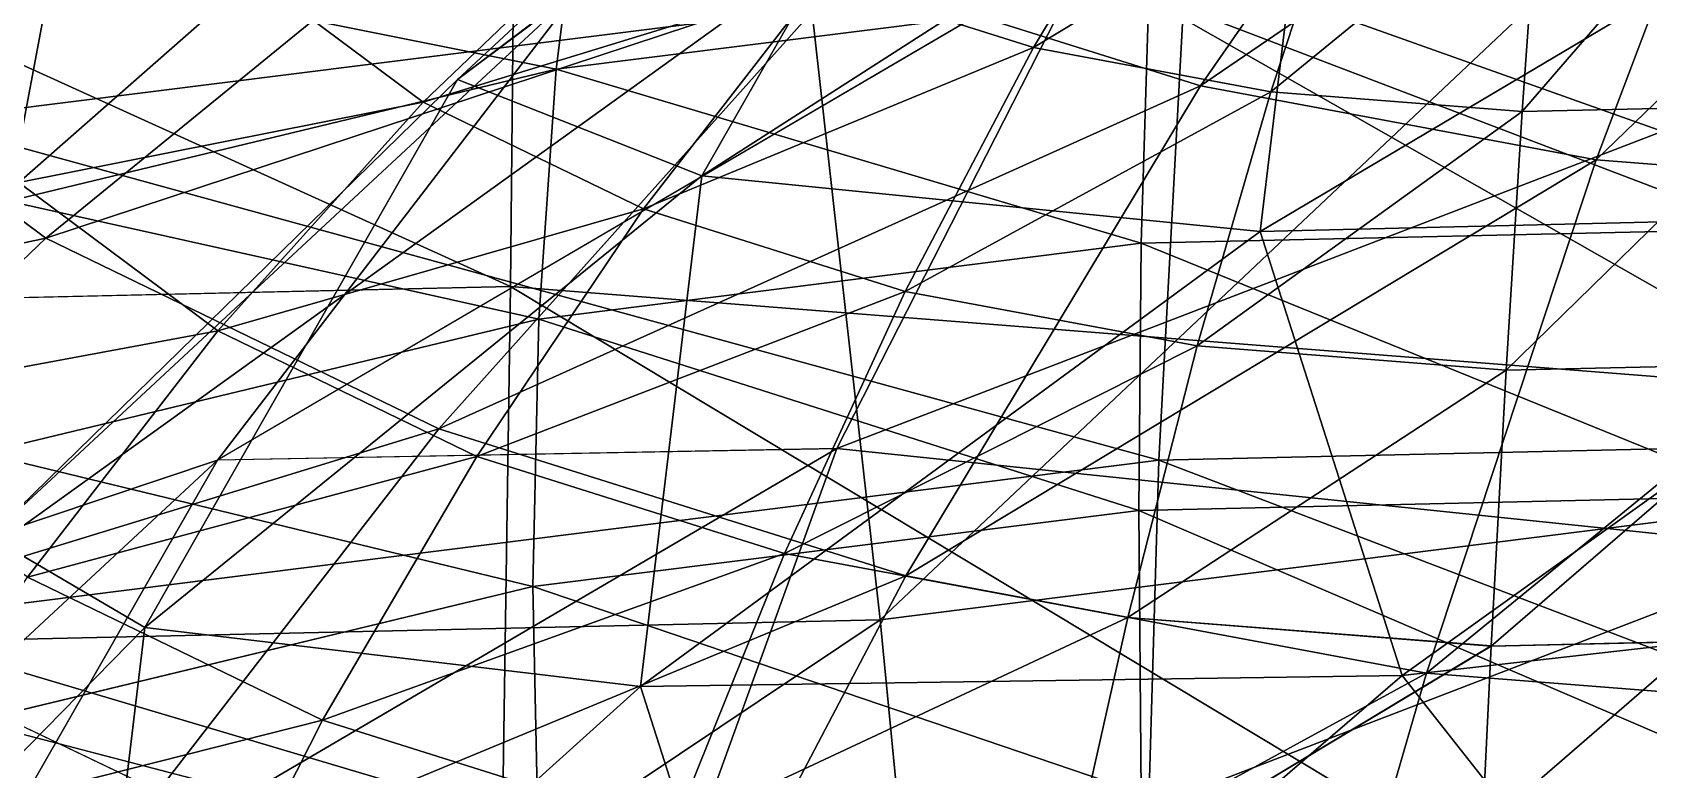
# Model space of a CAD drawing. Header units: metres. Extents: x -186 to 203, y -200 to 189.
# Drawn here: x -19.14 to 7.85, y 103.04 to 115.35 of the extents above; entities that cross this region are included whole.
import ezdxf

# ---------------------------------------------------------------- set-up
doc = ezdxf.new("R2010")
doc.units = ezdxf.units.M

msp = doc.modelspace()

# ---------------------------------------------------------------- linework, layer by layer
for points in [[(-2.9682922, 122.99414, -714.2367), (-3.2593079, 121.195404, -737.1911), (-12.042046, 114.56427, -729.6675), (-12.041945, 114.56437, -729.66736)], [(-9.98056, 116.110306, -705.22815), (-2.9682922, 122.99414, -714.2367), (-12.042046, 114.56427, -729.6675), (-12.041945, 114.56437, -729.66736)], [(-11.154339, 111.10542, -532.52716), (-11.05101, 121.924355, -536.3929), (-33.847023, 121.40815, -537.33777), (-33.846924, 121.40825, -537.33765)], [(10.99659, 109.36718, -535.709), (-11.05101, 121.924355, -536.3929), (-11.154339, 111.10542, -532.52716), (-11.154239, 111.10552, -532.52704)], [(10.99659, 109.36718, -535.709), (11.470734, 120.15701, -539.628), (-11.05101, 121.924355, -536.3929), (-11.05091, 121.92445, -536.39276)], [(-5.5595093, 116.32438, -692.10785), (5.4568157, 121.79588, -688.2949), (0.36752892, 114.458115, -695.52405), (0.3676289, 114.45821, -695.5239)], [(0.36752892, 114.458115, -695.52405), (5.4568157, 121.79588, -688.2949), (9.902028, 120.96516, -689.8155), (9.902128, 120.965256, -689.81537)], [(-11.154339, 111.10542, -532.52716), (-33.847023, 121.40815, -537.33777), (-33.575024, 110.59771, -533.4565), (-33.574924, 110.59781, -533.45636)], [(0.12422562, 116.534966, -544.72675), (-19.529358, 121.44576, -558.1106), (-20.985046, 113.87915, -549.58813), (-20.984947, 113.87925, -549.588)], [(-12.042046, 114.56427, -729.6675), (-3.2593079, 121.195404, -737.1911), (-7.959152, 112.956604, -752.27216), (-7.959052, 112.9567, -752.27203)], [(-3.2593079, 121.195404, -737.1911), (2.264862, 119.51671, -757.7629), (-7.959152, 112.956604, -752.27216), (-7.959052, 112.9567, -752.27203)], [(0.36752892, 114.458115, -695.52405), (9.902028, 120.96516, -689.8155), (6.9744015, 113.22343, -697.7841), (6.9745016, 113.223526, -697.784)], [(6.9744015, 113.22343, -697.7841), (9.902028, 120.96516, -689.8155), (14.610346, 120.59569, -690.4918), (14.610446, 120.59579, -690.4917)], [(6.9744015, 113.22343, -697.7841), (14.610346, 120.59569, -690.4918), (13.972326, 112.67428, -698.7893), (13.972426, 112.67438, -698.7892)], [(-7.959152, 112.956604, -752.27216), (2.264862, 119.51671, -757.7629), (1.3651428, 112.02612, -771.4743), (1.3652428, 112.02622, -771.4742)], [(2.264862, 119.51671, -757.7629), (12.532944, 118.650734, -774.49225), (1.3651428, 112.02612, -771.4743), (1.3652428, 112.02622, -771.4742)], [(-5.979515, 116.22071, -598.77625), (-0.18036556, 118.83154, -597.91254), (-2.4228811, 115.10082, -600.8262), (-2.4227812, 115.10092, -600.82605)], [(-2.4228811, 115.10082, -600.8262), (-0.18036556, 118.83154, -597.91254), (2.831716, 118.26865, -598.9429), (2.831816, 118.268745, -598.94275)], [(-23.961128, 115.67706, -684.7046), (-10.547691, 118.74066, -687.6849), (-18.918251, 111.91174, -691.5969), (-18.918152, 111.91184, -691.5968)], [(-18.918251, 111.91174, -691.5969), (-10.547691, 118.74066, -687.6849), (-5.5595093, 116.32438, -692.10785), (-5.559409, 116.32448, -692.1077)], [(-10.394325, 114.735435, -527.8416), (-9.915028, 118.5676, -531.3802), (-18.803383, 116.42398, -535.304), (-18.803284, 116.42408, -535.3039)], [(-0.49645042, 115.98071, -525.56213), (-9.915028, 118.5676, -531.3802), (-10.394325, 114.735435, -527.8416), (-10.394225, 114.735535, -527.8415)], [(1.3651428, 112.02612, -771.4743), (12.532944, 118.650734, -774.49225), (14.5476, 112.34182, -786.04065), (14.5477, 112.34192, -786.0405)], [(-4.982378, 105.54301, -743.50885), (-6.2118416, 116.52272, -740.35626), (8.639893, 118.391266, -736.9359), (8.639993, 118.391365, -736.9358)], [(-4.982378, 105.54301, -743.50885), (8.639893, 118.391266, -736.9359), (11.51214, 107.618225, -739.7102), (11.51224, 107.618324, -739.7101)], [(-2.4228811, 115.10082, -600.8262), (2.831716, 118.26865, -598.9429), (1.5417013, 114.359924, -602.1824), (1.5418013, 114.36002, -602.18225)], [(1.5417013, 114.359924, -602.1824), (2.831716, 118.26865, -598.9429), (6.022078, 118.01829, -599.4012), (6.022178, 118.01839, -599.40106)], [(1.5417013, 114.359924, -602.1824), (6.022078, 118.01829, -599.4012), (5.740943, 114.030396, -602.7856), (5.741043, 114.030495, -602.78546)], [(5.740943, 114.030396, -602.7856), (6.022078, 118.01829, -599.4012), (9.251303, 118.091415, -599.26733), (9.251403, 118.091515, -599.2672)], [(5.740943, 114.030396, -602.7856), (9.251303, 118.091415, -599.26733), (9.991337, 114.12665, -602.6094), (9.991437, 114.12675, -602.60925)], [(-15.4411125, 116.29487, -593.6804), (-8.9727745, 117.670654, -596.12213), (-12.614895, 114.18464, -597.54315), (-12.614795, 114.18474, -597.543)], [(-12.614895, 114.18464, -597.54315), (-8.9727745, 117.670654, -596.12213), (-5.979515, 116.22071, -598.77625), (-5.979415, 116.22081, -598.7761)], [(-18.803383, 116.42398, -535.304), (-25.247433, 117.09306, -544.2792), (-26.567894, 113.441246, -540.7639), (-26.567795, 113.441345, -540.7638)], [(22.094898, 108.71264, -535.8972), (21.923946, 117.02861, -543.8231), (0.12422562, 116.534966, -544.72675), (0.12432562, 116.535065, -544.7266)], [(-1.4459839, 116.76465, -680.71027), (-9.98056, 116.110306, -705.22815), (-16.04927, 108.20959, -696.3702), (-16.049171, 108.20969, -696.37006)], [(-5.7033234, 108.40304, -671.2407), (-1.4459839, 116.76465, -680.71027), (-16.04927, 108.20959, -696.3702), (-16.049171, 108.20969, -696.37006)], [(13.278301, 115.69484, -657.8932), (-1.4459839, 116.76465, -680.71027), (-5.7033234, 108.40304, -671.2407), (-5.703223, 108.40314, -671.2406)], [(-19.535868, 112.53076, -531.87726), (-18.803383, 116.42398, -535.304), (-26.567894, 113.441246, -540.7639), (-26.567795, 113.441345, -540.7638)], [(-22.016457, 105.15728, -744.2149), (-21.549393, 116.175415, -740.992), (-6.2118416, 116.52272, -740.35626), (-6.2117414, 116.52282, -740.35614)], [(-22.016457, 105.15728, -744.2149), (-6.2118416, 116.52272, -740.35626), (-4.982378, 105.54301, -743.50885), (-4.982278, 105.543106, -743.5087)], [(-0.3257866, 108.204926, -536.82654), (0.12422562, 116.534966, -544.72675), (-20.985046, 113.87915, -549.58813), (-20.984947, 113.87925, -549.588)], [(-10.394325, 114.735435, -527.8416), (-18.803383, 116.42398, -535.304), (-19.535868, 112.53076, -531.87726), (-19.535769, 112.53086, -531.87714)], [(22.094898, 108.71264, -535.8972), (0.12422562, 116.534966, -544.72675), (-0.3257866, 108.204926, -536.82654), (-0.3256866, 108.205025, -536.8264)], [(-21.539509, 115.60252, -588.99725), (-15.4411125, 116.29487, -593.6804), (-19.365501, 112.84484, -594.04517), (-19.365402, 112.84494, -594.04504)], [(-9.98056, 116.110306, -705.22815), (-12.042046, 114.56427, -729.6675), (-19.858612, 106.93323, -722.0267), (-19.858513, 106.93333, -722.02655)], [(-16.04927, 108.20959, -696.3702), (-9.98056, 116.110306, -705.22815), (-19.858612, 106.93323, -722.0267), (-19.858513, 106.93333, -722.02655)], [(-19.365501, 112.84484, -594.04517), (-15.4411125, 116.29487, -593.6804), (-12.614895, 114.18464, -597.54315), (-12.614795, 114.18474, -597.543)], [(-18.918251, 111.91174, -691.5969), (-5.5595093, 116.32438, -692.10785), (-12.352665, 108.73137, -697.4186), (-12.352565, 108.73147, -697.41846)], [(-12.614895, 114.18464, -597.54315), (-5.979515, 116.22071, -598.77625), (-8.935291, 112.40224, -600.80585), (-8.935191, 112.402336, -600.8057)], [(-12.352665, 108.73137, -697.4186), (-5.5595093, 116.32438, -692.10785), (0.36752892, 114.458115, -695.52405), (0.3676289, 114.45821, -695.5239)], [(-8.935291, 112.40224, -600.80585), (-5.979515, 116.22071, -598.77625), (-2.4228811, 115.10082, -600.8262), (-2.4227812, 115.10092, -600.82605)], [(9.772276, 112.06419, -521.94025), (9.725168, 116.21217, -525.1385), (-0.49645042, 115.98071, -525.56213), (-0.49635044, 115.98081, -525.562)], [(-0.6204529, 111.82886, -522.37103), (-0.49645042, 115.98071, -525.56213), (-10.394325, 114.735435, -527.8416), (-10.394225, 114.735535, -527.8415)], [(9.772276, 112.06419, -521.94025), (-0.49645042, 115.98071, -525.56213), (-0.6204529, 111.82886, -522.37103), (-0.62035286, 111.82896, -522.3709)], [(-33.106277, 108.89402, -686.2411), (-23.961128, 115.67706, -684.7046), (-18.918251, 111.91174, -691.5969), (-18.918152, 111.91184, -691.5968)], [(10.697075, 106.700195, -648.3986), (13.278301, 115.69484, -657.8932), (-5.7033234, 108.40304, -671.2407), (-5.703223, 108.40314, -671.2406)], [(-8.935291, 112.40224, -600.80585), (-2.4228811, 115.10082, -600.8262), (-4.5631313, 111.02556, -603.3258), (-4.563031, 111.02566, -603.3257)], [(-4.5631313, 111.02556, -603.3258), (-2.4228811, 115.10082, -600.8262), (1.5417013, 114.359924, -602.1824), (1.5418013, 114.36002, -602.18225)], [(-10.684017, 110.56273, -524.68866), (-10.394325, 114.735435, -527.8416), (-19.535868, 112.53076, -531.87726), (-19.535769, 112.53086, -531.87714)], [(-0.6204529, 111.82886, -522.37103), (-10.394325, 114.735435, -527.8416), (-10.684017, 110.56273, -524.68866), (-10.683917, 110.56283, -524.68854)], [(-19.858612, 106.93323, -722.0267), (-12.042046, 114.56427, -729.6675), (-17.261757, 105.41417, -746.4166), (-17.261658, 105.41427, -746.4165)], [(-12.042046, 114.56427, -729.6675), (-7.959152, 112.956604, -752.27216), (-17.261757, 105.41417, -746.4166), (-17.261658, 105.41427, -746.4165)], [(-12.352665, 108.73137, -697.4186), (0.36752892, 114.458115, -695.52405), (-4.5513363, 106.27494, -701.91504), (-4.551236, 106.27504, -701.9149)], [(-4.5513363, 106.27494, -701.91504), (0.36752892, 114.458115, -695.52405), (6.9744015, 113.22343, -697.7841), (6.9745016, 113.223526, -697.784)], [(-4.5631313, 111.02556, -603.3258), (1.5417013, 114.359924, -602.1824), (0.3105154, 110.11478, -604.993), (0.3106154, 110.114876, -604.99286)], [(0.3105154, 110.11478, -604.993), (1.5417013, 114.359924, -602.1824), (5.740943, 114.030396, -602.7856), (5.741043, 114.030495, -602.78546)], [(-19.365501, 112.84484, -594.04517), (-12.614895, 114.18464, -597.54315), (-16.043083, 110.36412, -598.58606), (-16.042984, 110.36422, -598.58594)], [(-16.043083, 110.36412, -598.58606), (-12.614895, 114.18464, -597.54315), (-8.935291, 112.40224, -600.80585), (-8.935191, 112.402336, -600.8057)], [(0.3105154, 110.11478, -604.993), (5.740943, 114.030396, -602.7856), (5.4726305, 109.709694, -605.7345), (5.4727306, 109.70979, -605.7344)], [(5.4726305, 109.709694, -605.7345), (5.740943, 114.030396, -602.7856), (9.991337, 114.12665, -602.6094), (9.991437, 114.12675, -602.60925)], [(5.4726305, 109.709694, -605.7345), (9.991337, 114.12665, -602.6094), (10.697625, 109.82801, -605.51794), (10.697725, 109.82811, -605.5178)], [(-0.3257866, 108.204926, -536.82654), (-20.985046, 113.87915, -549.58813), (-22.036362, 105.473465, -541.8265), (-22.036263, 105.473564, -541.82635)], [(-4.5513363, 106.27494, -701.91504), (6.9744015, 113.22343, -697.7841), (4.144808, 104.64981, -704.88983), (4.144908, 104.64991, -704.8897)], [(4.144808, 104.64981, -704.88983), (6.9744015, 113.22343, -697.7841), (13.972326, 112.67428, -698.7893), (13.972426, 112.67438, -698.7892)], [(-23.001999, 109.07498, -594.0701), (-19.365501, 112.84484, -594.04517), (-16.043083, 110.36412, -598.58606), (-16.042984, 110.36422, -598.58594)], [(-17.261757, 105.41417, -746.4166), (-7.959152, 112.956604, -752.27216), (-8.983398, 104.42937, -767.8811), (-8.983298, 104.42947, -767.881)], [(-7.959152, 112.956604, -752.27216), (1.3651428, 112.02612, -771.4743), (-8.983398, 104.42937, -767.8811), (-8.983298, 104.42947, -767.881)], [(4.144808, 104.64981, -704.88983), (13.972326, 112.67428, -698.7893), (13.355671, 103.927, -706.2129), (13.355771, 103.9271, -706.21277)], [(-10.684017, 110.56273, -524.68866), (-19.535868, 112.53076, -531.87726), (-19.978592, 108.32115, -528.7919), (-19.978493, 108.32125, -528.79175)], [(-16.043083, 110.36412, -598.58606), (-8.935291, 112.40224, -600.80585), (-11.717449, 108.26878, -602.4216), (-11.717349, 108.26888, -602.42145)], [(-11.717449, 108.26878, -602.4216), (-8.935291, 112.40224, -600.80585), (-4.5631313, 111.02556, -603.3258), (-4.563031, 111.02566, -603.3257)], [(1.3651428, 112.02612, -771.4743), (14.5476, 112.34182, -786.04065), (3.7335052, 104.60955, -785.05023), (3.7336051, 104.60965, -785.0501)], [(3.7335052, 104.60955, -785.05023), (14.5476, 112.34182, -786.04065), (19.254208, 106.37158, -796.9691), (19.254307, 106.37168, -796.969)], [(-8.983398, 104.42937, -767.8811), (1.3651428, 112.02612, -771.4743), (3.7335052, 104.60955, -785.05023), (3.7336051, 104.60965, -785.0501)], [(9.788036, 107.604935, -519.19226), (9.772276, 112.06419, -521.94025), (-0.6204529, 111.82886, -522.37103), (-0.62035286, 111.82896, -522.3709)], [(-33.106277, 108.89402, -686.2411), (-18.918251, 111.91174, -691.5969), (-26.90709, 104.26533, -694.7138), (-26.90699, 104.26543, -694.7137)], [(-26.90709, 104.26533, -694.7138), (-18.918251, 111.91174, -691.5969), (-12.352665, 108.73137, -697.4186), (-12.352565, 108.73147, -697.41846)], [(-0.6619396, 107.36829, -519.6254), (-0.6204529, 111.82886, -522.37103), (-10.684017, 110.56273, -524.68866), (-10.683917, 110.56283, -524.68854)], [(9.788036, 107.604935, -519.19226), (-0.6204529, 111.82886, -522.37103), (-0.6619396, 107.36829, -519.6254), (-0.6618396, 107.36839, -519.6253)], [(-11.325291, 99.94287, -529.8119), (-11.154339, 111.10542, -532.52716), (-33.575024, 110.59771, -533.4565), (-33.574924, 110.59781, -533.45636)], [(-11.717449, 108.26878, -602.4216), (-4.5631313, 111.02556, -603.3258), (-6.577668, 106.6504, -605.38403), (-6.577568, 106.6505, -605.3839)], [(10.2121315, 98.25278, -532.9056), (-11.154339, 111.10542, -532.52716), (-11.325291, 99.94287, -529.8119), (-11.325191, 99.94297, -529.81177)], [(10.2121315, 98.25278, -532.9056), (10.99659, 109.36718, -535.709), (-11.154339, 111.10542, -532.52716), (-11.154239, 111.10552, -532.52704)], [(-6.577668, 106.6504, -605.38403), (-4.5631313, 111.02556, -603.3258), (0.3105154, 110.11478, -604.993), (0.3106154, 110.114876, -604.99286)], [(-11.325291, 99.94287, -529.8119), (-33.575024, 110.59771, -533.4565), (-33.12501, 99.449234, -530.71545), (-33.124912, 99.44933, -530.71533)], [(-10.780937, 106.09519, -521.9558), (-10.684017, 110.56273, -524.68866), (-19.978592, 108.32115, -528.7919), (-19.978493, 108.32125, -528.79175)], [(-0.6619396, 107.36829, -519.6254), (-10.684017, 110.56273, -524.68866), (-10.780937, 106.09519, -521.9558), (-10.780837, 106.09529, -521.9557)], [(-23.001999, 109.07498, -594.0701), (-16.043083, 110.36412, -598.58606), (-19.219782, 106.250946, -599.2395), (-19.219683, 106.251045, -599.2394)], [(-19.219782, 106.250946, -599.2395), (-16.043083, 110.36412, -598.58606), (-11.717449, 108.26878, -602.4216), (-11.717349, 108.26888, -602.42145)], [(-6.577668, 106.6504, -605.38403), (0.3105154, 110.11478, -604.993), (-0.84835243, 105.57971, -607.3439), (-0.8482524, 105.57981, -607.34375)], [(-0.84835243, 105.57971, -607.3439), (0.3105154, 110.11478, -604.993), (5.4726305, 109.709694, -605.7345), (5.4727306, 109.70979, -605.7344)], [(-0.84835243, 105.57971, -607.3439), (5.4726305, 109.709694, -605.7345), (5.2200775, 105.1035, -608.2156), (5.2201777, 105.1036, -608.21545)], [(5.2200775, 105.1035, -608.2156), (5.4726305, 109.709694, -605.7345), (10.697625, 109.82801, -605.51794), (10.697725, 109.82811, -605.5178)], [(5.2200775, 105.1035, -608.2156), (10.697625, 109.82801, -605.51794), (11.362427, 105.24259, -607.961), (11.362527, 105.24269, -607.9609)], [(-26.90709, 104.26533, -694.7138), (-12.352665, 108.73137, -697.4186), (-18.836033, 100.3557, -701.87036), (-18.835934, 100.3558, -701.87024)], [(-18.836033, 100.3557, -701.87036), (-12.352665, 108.73137, -697.4186), (-4.5513363, 106.27494, -701.91504), (-4.551236, 106.27504, -701.9149)], [(22.198227, 99.61421, -528.8821), (22.094898, 108.71264, -535.8972), (-0.3257866, 108.204926, -536.82654), (-0.3256866, 108.205025, -536.8264)], [(-5.7033234, 108.40304, -671.2407), (-16.04927, 108.20959, -696.3702), (-21.10791, 99.37854, -687.75995), (-21.107811, 99.37864, -687.7598)], [(-9.06395, 99.10898, -662.2942), (-5.7033234, 108.40304, -671.2407), (-21.10791, 99.37854, -687.75995), (-21.107811, 99.37864, -687.7598)], [(-10.780937, 106.09519, -521.9558), (-19.978592, 108.32115, -528.7919), (-20.126707, 103.84127, -526.0816), (-20.126608, 103.84137, -526.0815)], [(-19.219782, 106.250946, -599.2395), (-11.717449, 108.26878, -602.4216), (-14.295513, 103.86562, -603.60583), (-14.295413, 103.86572, -603.6057)], [(-14.295513, 103.86562, -603.60583), (-11.717449, 108.26878, -602.4216), (-6.577668, 106.6504, -605.38403), (-6.577568, 106.6505, -605.3839)], [(10.697075, 106.700195, -648.3986), (-5.7033234, 108.40304, -671.2407), (-9.06395, 99.10898, -662.2942), (-9.063849, 99.10908, -662.29407)], [(-16.04927, 108.20959, -696.3702), (-19.858612, 106.93323, -722.0267), (-26.623398, 98.38582, -714.3525), (-26.623299, 98.38592, -714.35236)], [(-21.10791, 99.37854, -687.75995), (-16.04927, 108.20959, -696.3702), (-26.623398, 98.38582, -714.3525), (-26.623299, 98.38592, -714.35236)], [(-0.59778595, 99.09801, -529.82697), (-0.3257866, 108.204926, -536.82654), (-22.036362, 105.473465, -541.8265), (-22.036263, 105.473564, -541.82635)], [(22.198227, 99.61421, -528.8821), (-0.3257866, 108.204926, -536.82654), (-0.59778595, 99.09801, -529.82697), (-0.59768593, 99.09811, -529.82684)], [(-3.8881702, 94.280655, -745.50037), (-4.982378, 105.54301, -743.50885), (11.51214, 107.618225, -739.7102), (11.51224, 107.618324, -739.7101)], [(-3.8881702, 94.280655, -745.50037), (11.51214, 107.618225, -739.7102), (14.068426, 96.539825, -741.365), (14.068526, 96.539925, -741.36487)], [(9.772276, 102.88325, -516.9247), (9.788036, 107.604935, -519.19226), (-0.6619396, 107.36829, -519.6254), (-0.6618396, 107.36839, -519.6253)], [(-0.6204529, 102.64791, -517.35547), (-0.6619396, 107.36829, -519.6254), (-10.780937, 106.09519, -521.9558), (-10.780837, 106.09529, -521.9557)], [(9.772276, 102.88325, -516.9247), (-0.6619396, 107.36829, -519.6254), (-0.6204529, 102.64791, -517.35547), (-0.62035286, 102.64801, -517.35535)], [(-19.858612, 106.93323, -722.0267), (-17.261757, 105.41417, -746.4166), (-25.541, 96.97206, -740.2605), (-25.540901, 96.97216, -740.2604)], [(-14.295513, 103.86562, -603.60583), (-6.577668, 106.6504, -605.38403), (-8.444422, 102.02328, -606.9782), (-8.444322, 102.02338, -606.9781)], [(8.8328705, 96.79176, -639.67725), (10.697075, 106.700195, -648.3986), (-9.06395, 99.10898, -662.2942), (-9.063849, 99.10908, -662.29407)], [(-8.444422, 102.02328, -606.9782), (-6.577668, 106.6504, -605.38403), (-0.84835243, 105.57971, -607.3439), (-0.8482524, 105.57981, -607.34375)], [(3.7335052, 104.60955, -785.05023), (19.254208, 106.37158, -796.9691), (9.266457, 97.5911, -797.8974), (9.266557, 97.5912, -797.8973)], [(-22.110188, 101.89019, -599.4963), (-19.219782, 106.250946, -599.2395), (-14.295513, 103.86562, -603.60583), (-14.295413, 103.86572, -603.6057)], [(-10.684017, 101.38178, -519.6731), (-10.780937, 106.09519, -521.9558), (-20.126707, 103.84127, -526.0816), (-20.126608, 103.84137, -526.0815)], [(-18.836033, 100.3557, -701.87036), (-4.5513363, 106.27494, -701.91504), (-9.245888, 97.33602, -707.3978), (-9.245788, 97.33612, -707.3977)], [(-0.6204529, 102.64791, -517.35547), (-10.780937, 106.09519, -521.9558), (-10.684017, 101.38178, -519.6731), (-10.683917, 101.38188, -519.673)], [(-9.245888, 97.33602, -707.3978), (-4.5513363, 106.27494, -701.91504), (4.144808, 104.64981, -704.88983), (4.144908, 104.64991, -704.8897)], [(-8.444422, 102.02328, -606.9782), (-0.84835243, 105.57971, -607.3439), (-1.9222059, 100.80441, -609.20935), (-1.9221059, 100.80451, -609.2092)], [(-1.9222059, 100.80441, -609.20935), (-0.84835243, 105.57971, -607.3439), (5.2200775, 105.1035, -608.2156), (5.2201777, 105.1036, -608.21545)], [(-25.541, 96.97206, -740.2605), (-17.261757, 105.41417, -746.4166), (-18.399292, 95.94372, -763.7522), (-18.399193, 95.94382, -763.7521)], [(-0.59778595, 99.09801, -529.82697), (-22.036362, 105.473465, -541.8265), (-22.671791, 96.320816, -534.9106), (-22.671692, 96.320915, -534.91046)], [(-22.432137, 93.86073, -746.26904), (-22.016457, 105.15728, -744.2149), (-4.982378, 105.54301, -743.50885), (-4.982278, 105.543106, -743.5087)], [(-22.432137, 93.86073, -746.26904), (-4.982378, 105.54301, -743.50885), (-3.8881702, 94.280655, -745.50037), (-3.8880703, 94.280754, -745.50024)], [(-17.261757, 105.41417, -746.4166), (-8.983398, 104.42937, -767.8811), (-18.399292, 95.94372, -763.7522), (-18.399193, 95.94382, -763.7521)], [(-1.9222059, 100.80441, -609.20935), (5.2200775, 105.1035, -608.2156), (4.9860516, 100.2623, -610.20166), (4.9861517, 100.2624, -610.20154)], [(4.9860516, 100.2623, -610.20166), (5.2200775, 105.1035, -608.2156), (11.362427, 105.24259, -607.961), (11.362527, 105.24269, -607.9609)], [(4.9860516, 100.2623, -610.20166), (11.362427, 105.24259, -607.961), (11.978457, 100.42064, -609.9118), (11.978558, 100.42074, -609.9117)], [(-9.245888, 97.33602, -707.3978), (4.144808, 104.64981, -704.88983), (1.4442539, 95.33824, -711.05475), (1.4443539, 95.33834, -711.0546)], [(-8.983398, 104.42937, -767.8811), (3.7335052, 104.60955, -785.05023), (-6.2872696, 95.98639, -783.3359), (-6.2871695, 95.98649, -783.33575)], [(-6.2872696, 95.98639, -783.3359), (3.7335052, 104.60955, -785.05023), (9.266457, 97.5911, -797.8974), (9.266557, 97.5912, -797.8973)], [(1.4442539, 95.33824, -711.05475), (4.144808, 104.64981, -704.88983), (13.355671, 103.927, -706.2129), (13.355771, 103.9271, -706.21277)], [(-34.426678, 95.88518, -697.00146), (-26.90709, 104.26533, -694.7138), (-18.836033, 100.3557, -701.87036), (-18.835934, 100.3558, -701.87024)], [(-18.399292, 95.94372, -763.7522), (-8.983398, 104.42937, -767.8811), (-6.2872696, 95.98639, -783.3359), (-6.2871695, 95.98649, -783.33575)], [(-22.110188, 101.89019, -599.4963), (-14.295513, 103.86562, -603.60583), (-16.641228, 99.24102, -604.3456), (-16.641129, 99.24112, -604.34546)], [(-10.684017, 101.38178, -519.6731), (-20.126707, 103.84127, -526.0816), (-19.978592, 99.14021, -523.77625), (-19.978493, 99.14031, -523.7761)], [(-16.641228, 99.24102, -604.3456), (-14.295513, 103.86562, -603.60583), (-8.444422, 102.02328, -606.9782), (-8.444322, 102.02338, -606.9781)], [(1.4442539, 95.33824, -711.05475), (13.355671, 103.927, -706.2129), (12.767138, 94.44971, -712.6812), (12.767238, 94.44981, -712.6811)]]:
    msp.add_3dface(points)

doc.saveas('drawing.dxf')
